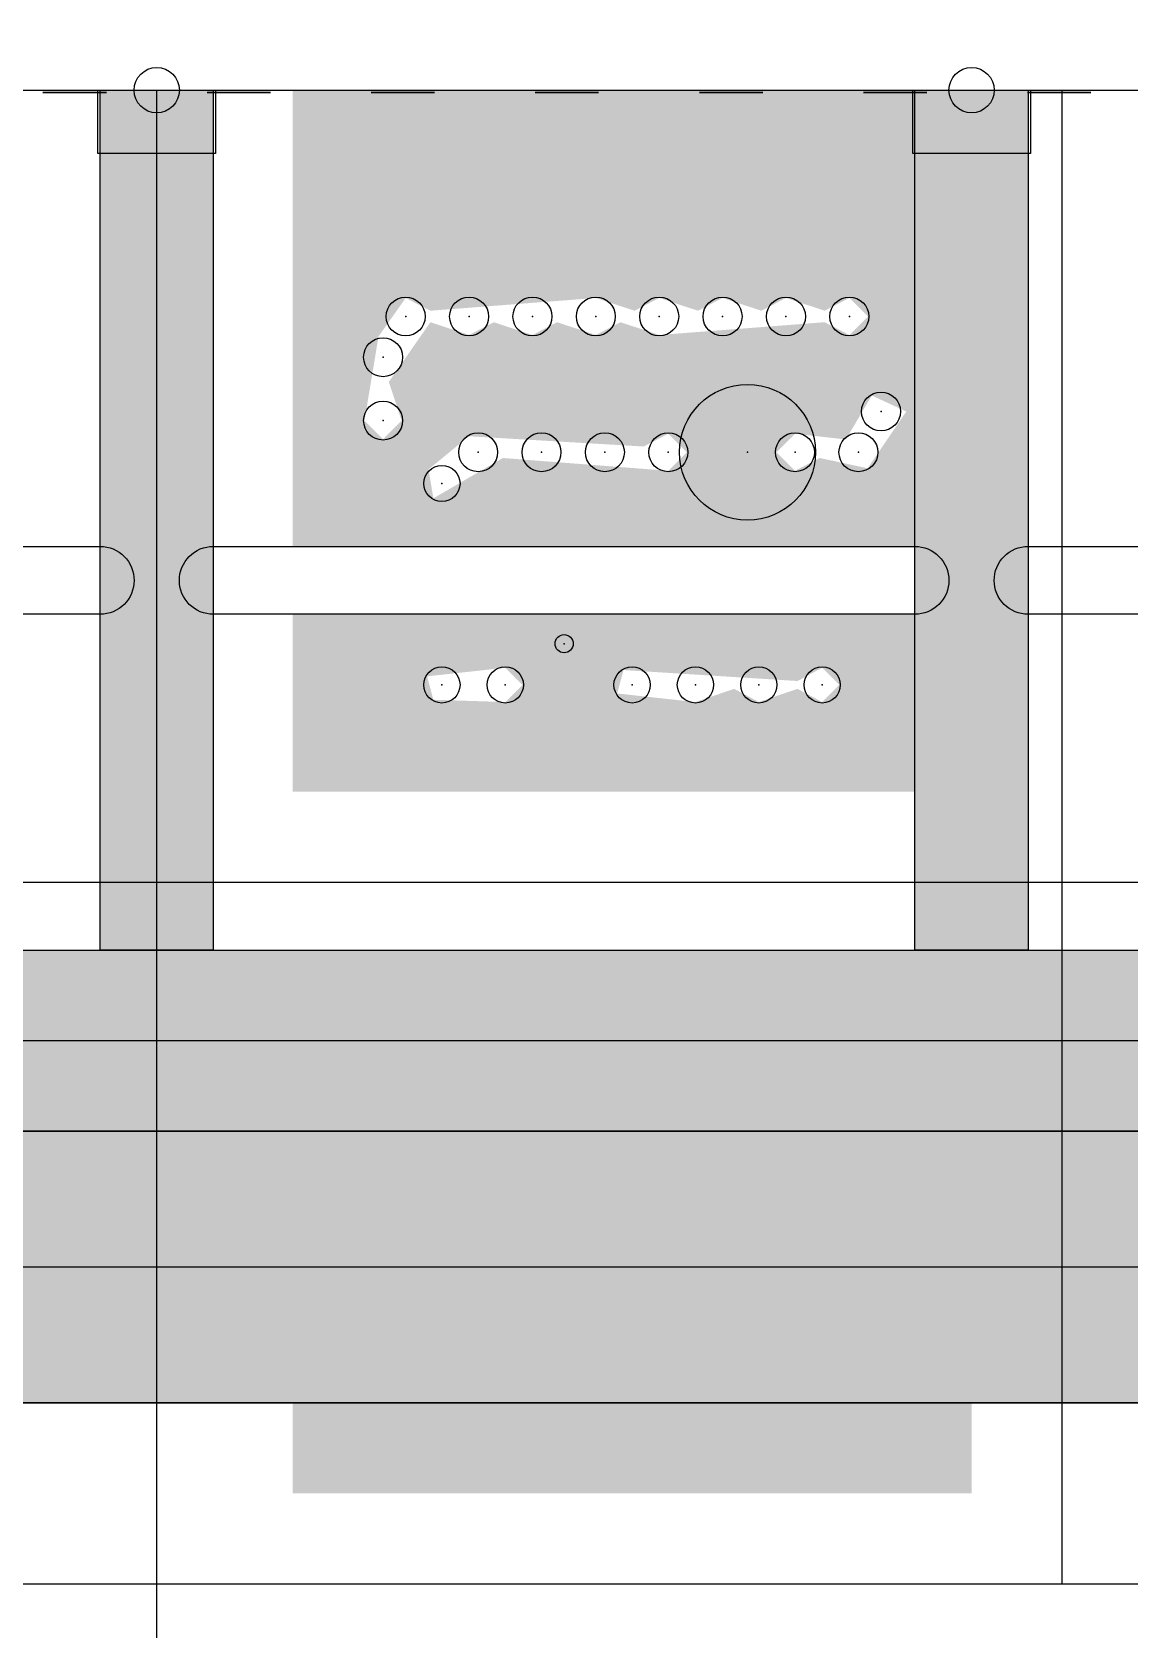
# Model space of a CAD drawing. Header units: metres. Extents: x 0 to 260, y 0 to 111.
# Drawn here: x 127.24 to 151.48, y 54 to 89.29 of the extents above; entities that cross this region are included whole.
import ezdxf

# ---------------------------------------------------------------- set-up
doc = ezdxf.new("R2010")
doc.units = ezdxf.units.M
for name, color, linetype in [('BUILDING_FOOTPRINT', 1, 'Continuous'), ('CANOPIES', 132, 'Continuous'), ('CURB', 8, 'Continuous'), ('ENTRANCES', 132, 'Continuous'), ('GAS_PIPE', 2, 'Continuous'), ('HEATING_T1', 1, 'Continuous'), ('NEW_BUSH', 3, 'Continuous'), ('NEW_LAMP', 2, 'Continuous'), ('NEW_LAWN', 82, 'Continuous'), ('NEW_PATHS', 2, 'Continuous'), ('NEW_TREE', 3, 'Continuous'), ('PATHS', 33, 'Continuous'), ('POWER_CABLE', 212, 'Continuous'), ('ROAD', 251, 'Continuous'), ('SEWER_K1', 30, 'Continuous'), ('SIDEWALK', 31, 'Continuous'), ('WATER_SUPPLY_B1', 5, 'Continuous'), ('WINDOWS', 150, 'Continuous')]:
    doc.layers.add(name, color=color, linetype=linetype)

msp = doc.modelspace()

# ---------------------------------------------------------------- hatches: boundary and pattern name
at = {"layer": 'NEW_LAWN'}
h = msp.add_hatch(color=82, dxfattribs=at)
h.paths.add_polyline_path([(146.75, 77.92), (133, 77.92), (133, 88), (146.75, 88)])
h.paths.add_polyline_path([(145.224, 80.283), (144.1, 80.409), (143.691, 80), (144.1, 79.591), (144.645, 79.873), (145.704, 79.646), (146.558, 80.9), (145.796, 81.254)], flags=16)
h.paths.add_polyline_path([(134.899, 82.558), (134.591, 80.7), (135, 80.291), (135.409, 80.7), (135.127, 81.555), (136.045, 82.873), (136.9, 82.591), (137.445, 82.873), (138.3, 82.591), (138.845, 82.873), (139.7, 82.591), (140.245, 82.873), (141.1, 82.591), (144.755, 82.873), (145.3, 82.591), (145.709, 83), (145.3, 83.409), (144.755, 83.127), (143.9, 83.409), (143.355, 83.127), (142.5, 83.409), (141.955, 83.127), (141.1, 83.409), (140.555, 83.127), (139.7, 83.409), (136.045, 83.127), (135.5, 83.409)], flags=16)
h.paths.add_polyline_path([(136.896, 80.354), (136.005, 79.622), (136.111, 78.982), (137.645, 79.873), (141.3, 79.591), (141.709, 80), (141.3, 80.409), (140.755, 80.127)], flags=16)
h = msp.add_hatch(color=82, dxfattribs=at)
h.paths.add_polyline_path([(133, 72.5), (133, 76.42), (146.75, 76.42), (146.75, 72.5)])
h.paths.add_polyline_path([(144.155, 74.946), (140.311, 75.188), (140.172, 74.671), (141.9, 74.481), (142.755, 74.773), (143.3, 74.481), (144.155, 74.773), (144.7, 74.481), (145.079, 74.86), (144.7, 75.239)], flags=16)
h.paths.add_polyline_path([(136.111, 74.532), (137.7, 74.481), (138.079, 74.86), (137.7, 75.239), (135.972, 75.049)], flags=16)
msp.add_hatch(color=82, dxfattribs=at).paths.add_polyline_path([(148, 59), (148, 57), (133, 57), (133, 59)])
at = {"layer": 'PATHS'}
for points in [[(131.25, 69), (128.75, 69), (128.75, 88), (131.25, 88)], [(149.25, 69), (146.75, 69), (146.75, 88), (149.25, 88)]]:
    msp.add_hatch(color=33, dxfattribs=at).paths.add_polyline_path(points)
at = {"layer": 'ROAD'}
msp.add_hatch(color=251, dxfattribs=at).paths.add_polyline_path([(0, 59), (0, 65), (260, 65), (260, 59)])
at = {"layer": 'SIDEWALK'}
msp.add_hatch(color=31, dxfattribs=at).paths.add_polyline_path([(0, 65), (0, 69), (260, 69), (260, 65)])

# ---------------------------------------------------------------- linework, layer by layer
at = {"layer": 'BUILDING_FOOTPRINT'}
msp.add_lwpolyline([(160, 88), (160, 102), (100, 102), (100, 88)], close=True, dxfattribs=at)
at = {"layer": 'CANOPIES'}
for points in [[(128.7, 88, 2.7), (131.3, 88, 2.7), (131.3, 86.6, 2.7), (128.7, 86.6, 2.7)], [(146.7, 88, 2.7), (149.3, 88, 2.7), (149.3, 86.6, 2.7), (146.7, 86.6, 2.7)]]:
    msp.add_3dface(points, dxfattribs=at)
at = {"layer": 'CURB'}
msp.add_lwpolyline([(260, 59), (260, 65), (0, 65), (0, 59)], close=True, dxfattribs=at)
at = {"layer": 'ENTRANCES'}
for centre in [(130, 88, 0.05), (148, 88, 0.05)]:
    msp.add_circle(centre, 0.5, dxfattribs=at)
at = {"layer": 'GAS_PIPE'}
msp.add_polyline3d([(0, 70.5, -1.2), (260, 70.5, -1.2)], dxfattribs=at)
at = {"layer": 'HEATING_T1'}
for points in [[(150, 55, -1.4), (150, 88, -1.4)], [(0, 55, -1.4), (260, 55, -1.4)]]:
    msp.add_polyline3d(points, dxfattribs=at)
at = {"layer": 'NEW_BUSH'}
for centre, radius in [((135.5, 83), 0.43), ((136.9, 83), 0.43), ((138.3, 83), 0.43), ((139.7, 83), 0.43), ((141.1, 83), 0.43), ((142.5, 83), 0.43), ((143.9, 83), 0.43), ((145.3, 83), 0.43), ((135, 82.1), 0.43), ((146, 80.9), 0.43), ((135, 80.7), 0.43), ((137.1, 80), 0.43), ((138.5, 80), 0.43), ((139.9, 80), 0.43), ((141.3, 80), 0.43), ((144.1, 80), 0.43), ((145.5, 80), 0.43), ((136.3, 79.31), 0.4), ((136.3, 74.86), 0.4), ((137.7, 74.86), 0.4), ((140.5, 74.86), 0.4), ((141.9, 74.86), 0.4), ((143.3, 74.86), 0.4), ((144.7, 74.86), 0.4)]:
    msp.add_circle(centre, radius, dxfattribs=at)
for p in [(135.5, 83), (136.9, 83), (138.3, 83), (139.7, 83), (141.1, 83), (142.5, 83), (143.9, 83), (145.3, 83), (135, 82.1), (146, 80.9), (135, 80.7), (137.1, 80), (138.5, 80), (139.9, 80), (141.3, 80), (144.1, 80), (145.5, 80), (136.3, 79.31), (136.3, 74.86), (137.7, 74.86), (140.5, 74.86), (141.9, 74.86), (143.3, 74.86), (144.7, 74.86)]:
    msp.add_point(p, dxfattribs=at)
at = {"layer": 'NEW_LAMP'}
msp.add_circle((139, 75.77), 0.2, dxfattribs=at)
msp.add_point((139, 75.77), dxfattribs=at)
at = {"layer": 'NEW_PATHS'}
for points in [[(113.25, 77.92), (128.75, 77.92), (128.824, 77.916), (128.896, 77.906), (128.968, 77.888), (129.037, 77.863), (129.104, 77.831), (129.167, 77.794), (129.226, 77.75), (129.28, 77.7), (129.33, 77.646), (129.374, 77.587), (129.411, 77.523), (129.443, 77.457), (129.468, 77.388), (129.486, 77.316), (129.496, 77.243), (129.5, 77.17), (129.496, 77.096), (129.486, 77.024), (129.468, 76.952), (129.443, 76.883), (129.411, 76.816), (129.374, 76.753), (129.33, 76.694), (129.28, 76.64), (129.226, 76.59), (129.167, 76.546), (129.104, 76.508), (129.037, 76.477), (128.968, 76.452), (128.896, 76.434), (128.824, 76.424), (128.75, 76.42), (113.25, 76.42)], [(185.75, 76.42), (149.25, 76.42), (149.176, 76.424), (149.104, 76.434), (149.032, 76.452), (148.963, 76.477), (148.896, 76.508), (148.833, 76.546), (148.774, 76.59), (148.72, 76.64), (148.67, 76.694), (148.626, 76.753), (148.589, 76.816), (148.557, 76.883), (148.532, 76.952), (148.514, 77.024), (148.504, 77.096), (148.5, 77.17), (148.504, 77.243), (148.514, 77.316), (148.532, 77.388), (148.557, 77.457), (148.589, 77.523), (148.626, 77.587), (148.67, 77.646), (148.72, 77.7), (148.774, 77.75), (148.833, 77.794), (148.896, 77.831), (148.963, 77.863), (149.032, 77.888), (149.104, 77.906), (149.176, 77.916), (149.25, 77.92), (185.75, 77.92)]]:
    msp.add_lwpolyline(points, dxfattribs=at)
msp.add_lwpolyline([(147.104, 77.831), (147.167, 77.794), (147.226, 77.75), (147.28, 77.7), (147.33, 77.646), (147.374, 77.587), (147.411, 77.523), (147.443, 77.457), (147.468, 77.388), (147.486, 77.316), (147.496, 77.243), (147.5, 77.17), (147.496, 77.096), (147.486, 77.024), (147.468, 76.952), (147.443, 76.883), (147.411, 76.816), (147.374, 76.753), (147.33, 76.694), (147.28, 76.64), (147.226, 76.59), (147.167, 76.546), (147.104, 76.508), (147.037, 76.477), (146.968, 76.452), (146.896, 76.434), (146.824, 76.424), (146.75, 76.42), (131.25, 76.42), (131.176, 76.424), (131.104, 76.434), (131.032, 76.452), (130.963, 76.477), (130.896, 76.508), (130.833, 76.546), (130.774, 76.59), (130.72, 76.64), (130.67, 76.694), (130.626, 76.753), (130.589, 76.816), (130.557, 76.883), (130.532, 76.952), (130.514, 77.024), (130.504, 77.096), (130.5, 77.17), (130.504, 77.243), (130.514, 77.316), (130.532, 77.388), (130.557, 77.457), (130.589, 77.523), (130.626, 77.587), (130.67, 77.646), (130.72, 77.7), (130.774, 77.75), (130.833, 77.794), (130.896, 77.831), (130.963, 77.863), (131.032, 77.888), (131.104, 77.906), (131.176, 77.916), (131.25, 77.92), (146.75, 77.92), (146.824, 77.916), (146.896, 77.906), (146.968, 77.888), (147.037, 77.863)], close=True, dxfattribs=at)
at = {"layer": 'NEW_TREE'}
msp.add_circle((143.05, 80), 1.5, dxfattribs=at)
msp.add_point((143.05, 80), dxfattribs=at)
at = {"layer": 'PATHS'}
for points in [[(131.25, 69), (128.75, 69), (128.75, 88), (131.25, 88)], [(149.25, 69), (146.75, 69), (146.75, 88), (149.25, 88)]]:
    msp.add_lwpolyline(points, close=True, dxfattribs=at)
at = {"layer": 'POWER_CABLE'}
msp.add_polyline3d([(0, 67, -0.7), (260, 67, -0.7)], dxfattribs=at)
at = {"layer": 'ROAD'}
msp.add_lwpolyline([(0, 59), (0, 65), (260, 65), (260, 59)], close=True, dxfattribs=at)
at = {"layer": 'SEWER_K1'}
msp.add_polyline3d([(0, 62, -2.6), (260, 62, -2.6)], dxfattribs=at)
at = {"layer": 'SIDEWALK'}
msp.add_lwpolyline([(0, 65), (0, 69), (260, 69), (260, 65)], close=True, dxfattribs=at)
at = {"layer": 'WATER_SUPPLY_B1'}
msp.add_polyline3d([(130, 2.5, -1.8), (130, 88, -1.8)], dxfattribs=at)
at = {"layer": 'WINDOWS'}
for points in [[(127.487, 87.95, 3.9), (128.887, 87.95, 3.9), (128.887, 87.95, 5.4), (127.487, 87.95, 5.4)], [(127.487, 87.95, 6.9), (128.887, 87.95, 6.9), (128.887, 87.95, 8.4), (127.487, 87.95, 8.4)], [(127.487, 87.95, 9.9), (128.887, 87.95, 9.9), (128.887, 87.95, 11.4), (127.487, 87.95, 11.4)], [(127.487, 87.95, 12.9), (128.887, 87.95, 12.9), (128.887, 87.95, 14.4), (127.487, 87.95, 14.4)], [(127.487, 87.95, 15.9), (128.887, 87.95, 15.9), (128.887, 87.95, 17.4), (127.487, 87.95, 17.4)], [(127.487, 87.95, 18.9), (128.887, 87.95, 18.9), (128.887, 87.95, 20.4), (127.487, 87.95, 20.4)], [(127.487, 87.95, 21.9), (128.887, 87.95, 21.9), (128.887, 87.95, 23.4), (127.487, 87.95, 23.4)], [(127.487, 87.95, 24.9), (128.887, 87.95, 24.9), (128.887, 87.95, 26.4), (127.487, 87.95, 26.4)], [(127.487, 87.95, 27.9), (128.887, 87.95, 27.9), (128.887, 87.95, 29.4), (127.487, 87.95, 29.4)], [(127.487, 87.95, 30.9), (128.887, 87.95, 30.9), (128.887, 87.95, 32.4), (127.487, 87.95, 32.4)], [(127.487, 87.95, 33.9), (128.887, 87.95, 33.9), (128.887, 87.95, 35.4), (127.487, 87.95, 35.4)], [(131.113, 87.95, 3.9), (132.512, 87.95, 3.9), (132.512, 87.95, 5.4), (131.113, 87.95, 5.4)], [(131.113, 87.95, 6.9), (132.512, 87.95, 6.9), (132.512, 87.95, 8.4), (131.113, 87.95, 8.4)], [(131.113, 87.95, 9.9), (132.512, 87.95, 9.9), (132.512, 87.95, 11.4), (131.113, 87.95, 11.4)], [(131.113, 87.95, 12.9), (132.512, 87.95, 12.9), (132.512, 87.95, 14.4), (131.113, 87.95, 14.4)], [(131.113, 87.95, 15.9), (132.512, 87.95, 15.9), (132.512, 87.95, 17.4), (131.113, 87.95, 17.4)], [(131.113, 87.95, 18.9), (132.512, 87.95, 18.9), (132.512, 87.95, 20.4), (131.113, 87.95, 20.4)], [(131.113, 87.95, 21.9), (132.512, 87.95, 21.9), (132.512, 87.95, 23.4), (131.113, 87.95, 23.4)], [(131.113, 87.95, 24.9), (132.512, 87.95, 24.9), (132.512, 87.95, 26.4), (131.113, 87.95, 26.4)], [(131.113, 87.95, 27.9), (132.512, 87.95, 27.9), (132.512, 87.95, 29.4), (131.113, 87.95, 29.4)], [(131.113, 87.95, 30.9), (132.512, 87.95, 30.9), (132.512, 87.95, 32.4), (131.113, 87.95, 32.4)], [(131.113, 87.95, 33.9), (132.512, 87.95, 33.9), (132.512, 87.95, 35.4), (131.113, 87.95, 35.4)], [(134.738, 87.95, 0.9), (136.137, 87.95, 0.9), (136.137, 87.95, 2.4), (134.738, 87.95, 2.4)], [(134.738, 87.95, 3.9), (136.137, 87.95, 3.9), (136.137, 87.95, 5.4), (134.738, 87.95, 5.4)], [(134.738, 87.95, 6.9), (136.137, 87.95, 6.9), (136.137, 87.95, 8.4), (134.738, 87.95, 8.4)], [(134.738, 87.95, 9.9), (136.137, 87.95, 9.9), (136.137, 87.95, 11.4), (134.738, 87.95, 11.4)], [(134.738, 87.95, 12.9), (136.137, 87.95, 12.9), (136.137, 87.95, 14.4), (134.738, 87.95, 14.4)], [(134.738, 87.95, 15.9), (136.137, 87.95, 15.9), (136.137, 87.95, 17.4), (134.738, 87.95, 17.4)], [(134.738, 87.95, 18.9), (136.137, 87.95, 18.9), (136.137, 87.95, 20.4), (134.738, 87.95, 20.4)], [(134.738, 87.95, 21.9), (136.137, 87.95, 21.9), (136.137, 87.95, 23.4), (134.738, 87.95, 23.4)], [(134.738, 87.95, 24.9), (136.137, 87.95, 24.9), (136.137, 87.95, 26.4), (134.738, 87.95, 26.4)], [(134.738, 87.95, 27.9), (136.137, 87.95, 27.9), (136.137, 87.95, 29.4), (134.738, 87.95, 29.4)], [(134.738, 87.95, 30.9), (136.137, 87.95, 30.9), (136.137, 87.95, 32.4), (134.738, 87.95, 32.4)], [(134.738, 87.95, 33.9), (136.137, 87.95, 33.9), (136.137, 87.95, 35.4), (134.738, 87.95, 35.4)], [(138.363, 87.95, 0.9), (139.762, 87.95, 0.9), (139.762, 87.95, 2.4), (138.363, 87.95, 2.4)], [(138.363, 87.95, 3.9), (139.762, 87.95, 3.9), (139.762, 87.95, 5.4), (138.363, 87.95, 5.4)], [(138.363, 87.95, 6.9), (139.762, 87.95, 6.9), (139.762, 87.95, 8.4), (138.363, 87.95, 8.4)], [(138.363, 87.95, 9.9), (139.762, 87.95, 9.9), (139.762, 87.95, 11.4), (138.363, 87.95, 11.4)], [(138.363, 87.95, 12.9), (139.762, 87.95, 12.9), (139.762, 87.95, 14.4), (138.363, 87.95, 14.4)], [(138.363, 87.95, 15.9), (139.762, 87.95, 15.9), (139.762, 87.95, 17.4), (138.363, 87.95, 17.4)], [(138.363, 87.95, 18.9), (139.762, 87.95, 18.9), (139.762, 87.95, 20.4), (138.363, 87.95, 20.4)], [(138.363, 87.95, 21.9), (139.762, 87.95, 21.9), (139.762, 87.95, 23.4), (138.363, 87.95, 23.4)], [(138.363, 87.95, 24.9), (139.762, 87.95, 24.9), (139.762, 87.95, 26.4), (138.363, 87.95, 26.4)], [(138.363, 87.95, 27.9), (139.762, 87.95, 27.9), (139.762, 87.95, 29.4), (138.363, 87.95, 29.4)], [(138.363, 87.95, 30.9), (139.762, 87.95, 30.9), (139.762, 87.95, 32.4), (138.363, 87.95, 32.4)], [(138.363, 87.95, 33.9), (139.762, 87.95, 33.9), (139.762, 87.95, 35.4), (138.363, 87.95, 35.4)], [(141.988, 87.95, 0.9), (143.387, 87.95, 0.9), (143.387, 87.95, 2.4), (141.988, 87.95, 2.4)], [(141.988, 87.95, 3.9), (143.387, 87.95, 3.9), (143.387, 87.95, 5.4), (141.988, 87.95, 5.4)], [(141.988, 87.95, 6.9), (143.387, 87.95, 6.9), (143.387, 87.95, 8.4), (141.988, 87.95, 8.4)], [(141.988, 87.95, 9.9), (143.387, 87.95, 9.9), (143.387, 87.95, 11.4), (141.988, 87.95, 11.4)], [(141.988, 87.95, 12.9), (143.387, 87.95, 12.9), (143.387, 87.95, 14.4), (141.988, 87.95, 14.4)], [(141.988, 87.95, 15.9), (143.387, 87.95, 15.9), (143.387, 87.95, 17.4), (141.988, 87.95, 17.4)], [(141.988, 87.95, 18.9), (143.387, 87.95, 18.9), (143.387, 87.95, 20.4), (141.988, 87.95, 20.4)], [(141.988, 87.95, 21.9), (143.387, 87.95, 21.9), (143.387, 87.95, 23.4), (141.988, 87.95, 23.4)], [(141.988, 87.95, 24.9), (143.387, 87.95, 24.9), (143.387, 87.95, 26.4), (141.988, 87.95, 26.4)], [(141.988, 87.95, 27.9), (143.387, 87.95, 27.9), (143.387, 87.95, 29.4), (141.988, 87.95, 29.4)], [(141.988, 87.95, 30.9), (143.387, 87.95, 30.9), (143.387, 87.95, 32.4), (141.988, 87.95, 32.4)], [(141.988, 87.95, 33.9), (143.387, 87.95, 33.9), (143.387, 87.95, 35.4), (141.988, 87.95, 35.4)], [(145.613, 87.95, 3.9), (147.012, 87.95, 3.9), (147.012, 87.95, 5.4), (145.613, 87.95, 5.4)], [(145.613, 87.95, 6.9), (147.012, 87.95, 6.9), (147.012, 87.95, 8.4), (145.613, 87.95, 8.4)], [(145.613, 87.95, 9.9), (147.012, 87.95, 9.9), (147.012, 87.95, 11.4), (145.613, 87.95, 11.4)], [(145.613, 87.95, 12.9), (147.012, 87.95, 12.9), (147.012, 87.95, 14.4), (145.613, 87.95, 14.4)], [(145.613, 87.95, 15.9), (147.012, 87.95, 15.9), (147.012, 87.95, 17.4), (145.613, 87.95, 17.4)], [(145.613, 87.95, 18.9), (147.012, 87.95, 18.9), (147.012, 87.95, 20.4), (145.613, 87.95, 20.4)], [(145.613, 87.95, 21.9), (147.012, 87.95, 21.9), (147.012, 87.95, 23.4), (145.613, 87.95, 23.4)], [(145.613, 87.95, 24.9), (147.012, 87.95, 24.9), (147.012, 87.95, 26.4), (145.613, 87.95, 26.4)], [(145.613, 87.95, 27.9), (147.012, 87.95, 27.9), (147.012, 87.95, 29.4), (145.613, 87.95, 29.4)], [(145.613, 87.95, 30.9), (147.012, 87.95, 30.9), (147.012, 87.95, 32.4), (145.613, 87.95, 32.4)], [(145.613, 87.95, 33.9), (147.012, 87.95, 33.9), (147.012, 87.95, 35.4), (145.613, 87.95, 35.4)], [(149.238, 87.95, 3.9), (150.637, 87.95, 3.9), (150.637, 87.95, 5.4), (149.238, 87.95, 5.4)], [(149.238, 87.95, 6.9), (150.637, 87.95, 6.9), (150.637, 87.95, 8.4), (149.238, 87.95, 8.4)], [(149.238, 87.95, 9.9), (150.637, 87.95, 9.9), (150.637, 87.95, 11.4), (149.238, 87.95, 11.4)], [(149.238, 87.95, 12.9), (150.637, 87.95, 12.9), (150.637, 87.95, 14.4), (149.238, 87.95, 14.4)], [(149.238, 87.95, 15.9), (150.637, 87.95, 15.9), (150.637, 87.95, 17.4), (149.238, 87.95, 17.4)], [(149.238, 87.95, 18.9), (150.637, 87.95, 18.9), (150.637, 87.95, 20.4), (149.238, 87.95, 20.4)], [(149.238, 87.95, 21.9), (150.637, 87.95, 21.9), (150.637, 87.95, 23.4), (149.238, 87.95, 23.4)], [(149.238, 87.95, 24.9), (150.637, 87.95, 24.9), (150.637, 87.95, 26.4), (149.238, 87.95, 26.4)], [(149.238, 87.95, 27.9), (150.637, 87.95, 27.9), (150.637, 87.95, 29.4), (149.238, 87.95, 29.4)], [(149.238, 87.95, 30.9), (150.637, 87.95, 30.9), (150.637, 87.95, 32.4), (149.238, 87.95, 32.4)], [(149.238, 87.95, 33.9), (150.637, 87.95, 33.9), (150.637, 87.95, 35.4), (149.238, 87.95, 35.4)]]:
    msp.add_3dface(points, dxfattribs=at)

doc.saveas('drawing.dxf')
